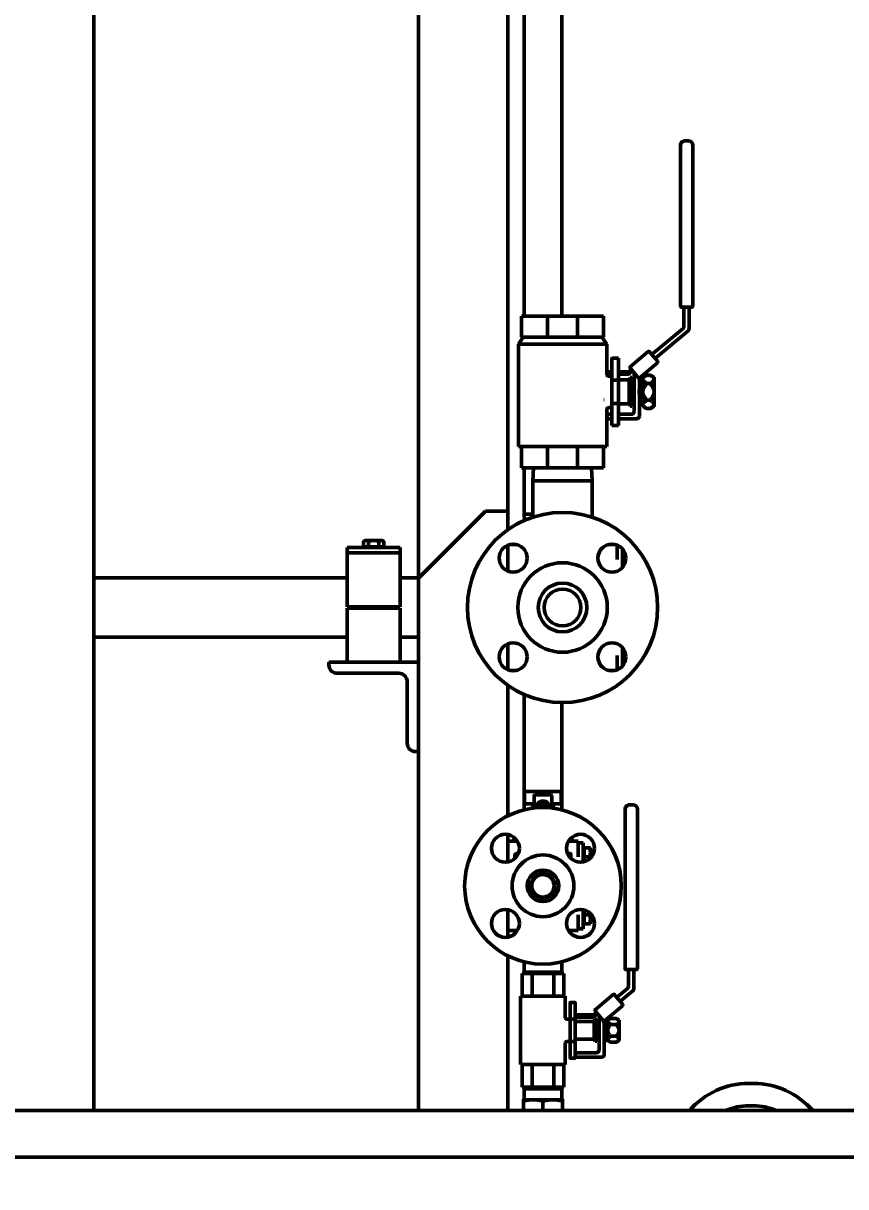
# Model space of a CAD drawing. Header units: inches. Extents: x 11 to 1621, y 11 to 1332.
# Drawn here: x 1094.4 to 1112.78, y 301.62 to 327.62 of the extents above; entities that cross this region are included whole.
import ezdxf

# ---------------------------------------------------------------- set-up
doc = ezdxf.new("R2010")
doc.units = ezdxf.units.IN
doc.header["$LTSCALE"] = 48
doc.header["$MEASUREMENT"] = 0
doc.layers.add('Dimension (ANSI)', color=7, linetype='Continuous', lineweight=25)
doc.layers.add('Visible (ANSI)', color=7, linetype='Continuous', lineweight=50)
doc.styles.add('Dimension Text', font='tahoma.ttf')
doc.dimstyles.new('ELC FT', dxfattribs={"dimscale": 48, "dimtxt": 0.12, "dimasz": 0.098425, "dimexe": 0.05, "dimexo": 0.1, "dimgap": 0.031496, "dimtad": 1, "dimdec": 5, "dimzin": 3, "dimdsep": 46, "dimlunit": 4, "dimtxsty": 'Dimension Text', "dimcen": 0.09, "dimdle": 0.5, "dimclrd": 5, "dimclre": 5, "dimclrt": 256, "dimadec": 1, "dimazin": 3, "dimtfac": 0.833333, "dimtofl": 0, "dimtmove": 0, "dimatfit": 3, "dimfxl": 0, "dimfrac": 2, "dimtolj": 1, "dimtzin": 0, "dimlwd": 25, "dimlwe": 25, "dimarcsym": 0})

# ---------------------------------------------------------------- blocks, each defined once
blk = doc.blocks.new('*D32')
at = {"layer": 'Defpoints', "color": 0, "linetype": 'Continuous', "transparency": 16777216}
for p in [(1009.144, 460.889), (1167.944, 460.889), (1018.545, 291.451)]:
    blk.add_point(p, dxfattribs=at)
at = {"layer": 'Dimension (ANSI)', "color": 5, "linetype": 'Continuous', "lineweight": 25, "transparency": 16777216}
for p, q in [((1163.144, 460.889), (1006.744, 460.889)), ((1009.144, 296.176), (1009.144, 456.165)), ((1013.745, 291.451), (1006.744, 291.451))]:
    blk.add_line(p, q, dxfattribs=at)
at = {"layer": 'Dimension (ANSI)', "color": 5, "linetype": 'Continuous', "transparency": 16777216}
for points in [[(1008.356, 456.165), (1009.931, 456.165), (1009.144, 460.889)], [(1008.356, 296.176), (1009.931, 296.176), (1009.144, 291.451)]]:
    blk.add_solid(points, dxfattribs=at)
at = {"layer": 'Dimension (ANSI)', "linetype": 'Continuous', "lineweight": 25, "transparency": 16777216, "insert": (1003.996, 376.17), "char_height": 5.76, "attachment_point": 5, "rotation": 90, "style": 'Dimension Text'}
blk.add_mtext('\\A1;14\'-1 7/16"', dxfattribs=at)
blk = doc.blocks.new('*D51')
at = {"layer": 'Defpoints', "color": 0, "linetype": 'Continuous', "transparency": 16777216}
for p in [(1146.447, 546.451), (994.545, 291.451), (1018.545, 291.451)]:
    blk.add_point(p, dxfattribs=at)
at = {"layer": 'Dimension (ANSI)', "color": 5, "linetype": 'Continuous', "lineweight": 25, "transparency": 16777216}
for p, q in [((1141.647, 546.451), (992.145, 546.451)), ((994.545, 541.727), (994.545, 296.176)), ((1013.745, 291.451), (992.145, 291.451))]:
    blk.add_line(p, q, dxfattribs=at)
at = {"layer": 'Dimension (ANSI)', "color": 5, "linetype": 'Continuous', "transparency": 16777216}
for points in [[(993.758, 541.727), (995.333, 541.727), (994.545, 546.451)], [(993.758, 296.176), (995.333, 296.176), (994.545, 291.451)]]:
    blk.add_solid(points, dxfattribs=at)
at = {"layer": 'Dimension (ANSI)', "linetype": 'Continuous', "lineweight": 25, "transparency": 16777216, "insert": (990.034, 418.951), "char_height": 5.76, "attachment_point": 5, "rotation": 90, "style": 'Dimension Text'}
blk.add_mtext('\\A1;21\'-3"', dxfattribs=at)

msp = doc.modelspace()

# ---------------------------------------------------------------- linework, layer by layer
at = {"layer": 'Visible (ANSI)'}
for p, q in [((1095.976979, 303.316653), (1095.976979, 335.716301)), ((1105.226979, 334.716101), (1105.226979, 316.716101)), ((1105.590729, 334.098351), (1105.590729, 321.077351)), ((1106.430729, 334.098351), (1106.430729, 321.077351)), ((1103.226979, 332.716101), (1103.226979, 315.222351)), ((1109.082639, 324.893926), (1109.082639, 321.292923)), ((1109.259804, 324.992351), (1109.181064, 324.992351)), ((1109.358229, 321.292923), (1109.358229, 324.893926)), ((1109.102639, 321.272923), (1109.338229, 321.272923)), ((1109.161489, 321.262923), (1109.161489, 320.845485)), ((1109.279489, 320.790461), (1109.279489, 321.262923)), ((1106.115729, 321.077351), (1105.534177, 321.077351)), ((1105.534177, 321.077351), (1105.534177, 320.604877)), ((1106.780729, 321.077351), (1106.115729, 321.077351)), ((1106.115729, 321.077351), (1106.115729, 320.604877)), ((1106.780729, 321.077351), (1106.780729, 320.604877)), ((1107.362282, 321.077351), (1106.780729, 321.077351)), ((1107.362282, 321.077351), (1107.362282, 320.604877)), ((1109.140394, 320.800246), (1108.460172, 320.229472)), ((1108.536021, 320.139079), (1109.258394, 320.745222)), ((1105.571344, 320.604877), (1105.460579, 320.448094)), ((1107.435879, 320.448094), (1105.460579, 320.448094)), ((1105.460579, 318.159825), (1105.460579, 320.448094)), ((1106.115729, 320.604877), (1105.534177, 320.604877)), ((1106.780729, 320.604877), (1106.115729, 320.604877)), ((1107.362282, 320.604877), (1106.780729, 320.604877)), ((1107.325115, 320.604877), (1107.435879, 320.448094)), ((1107.435879, 319.782351), (1107.435879, 320.448094)), ((1107.548229, 319.645509), (1107.548229, 320.119851)), ((1107.698229, 320.132351), (1107.560729, 320.132351)), ((1107.698229, 320.132351), (1107.688229, 320.122351)), ((1107.698229, 320.132351), (1107.698229, 319.660509)), ((1108.364677, 320.281539), (1107.962021, 319.943671)), ((1108.575539, 320.060868), (1108.39241, 320.279113)), ((1107.924489, 319.827327), (1107.988723, 319.881225)), ((1107.959595, 319.915938), (1108.155378, 319.682613)), ((1108.155378, 319.682613), (1108.573113, 320.033135)), ((1107.444489, 319.807327), (1107.444489, 319.799981)), ((1107.464489, 319.827327), (1107.548229, 319.827327)), ((1107.464489, 319.779981), (1107.548229, 319.779981)), ((1107.485879, 319.732351), (1107.548229, 319.732351)), ((1107.548229, 319.645509), (1107.558229, 319.655509)), ((1107.548229, 319.645509), (1107.548229, 319.635509)), ((1107.548229, 319.645509), (1107.683229, 319.645509)), ((1107.548229, 319.129193), (1107.548229, 319.635509)), ((1107.683229, 319.645509), (1107.688229, 319.645509)), ((1107.698229, 319.827327), (1107.924489, 319.827327)), ((1107.698229, 319.779981), (1107.91721, 319.779981)), ((1107.698229, 319.660509), (1107.698229, 319.655509)), ((1107.698229, 319.655509), (1107.698229, 319.635509)), ((1107.698229, 319.652351), (1107.935604, 319.652351)), ((1107.698229, 319.635509), (1107.698229, 319.129193)), ((1107.930066, 319.78466), (1107.948324, 319.799981)), ((1107.935604, 319.660619), (1107.958334, 319.699989)), ((1107.935604, 319.660619), (1107.935604, 319.104083)), ((1108.012036, 319.853441), (1107.948324, 319.799981)), ((1107.958334, 319.699989), (1107.958334, 319.064713)), ((1107.958334, 319.699989), (1107.994619, 319.699989)), ((1107.994619, 319.699989), (1107.994619, 319.064713)), ((1108.033989, 319.677258), (1107.994619, 319.699989)), ((1108.033989, 319.677258), (1108.033989, 319.087443)), ((1108.046489, 319.602351), (1108.033989, 319.602351)), ((1108.046489, 319.812381), (1108.046489, 319.435432)), ((1108.155378, 319.682613), (1108.157719, 319.709381)), ((1108.164489, 319.512419), (1108.164489, 319.690259)), ((1108.164489, 319.632351), (1108.243229, 319.632351)), ((1108.243229, 319.707351), (1108.330313, 319.757629)), ((1108.243229, 319.707351), (1108.243229, 319.663809)), ((1108.243229, 319.663809), (1108.243229, 319.382351)), ((1108.330313, 319.757629), (1108.406146, 319.757629)), ((1108.493229, 319.707351), (1108.406146, 319.757629)), ((1108.493229, 319.663809), (1108.493229, 319.707351)), ((1108.493229, 319.382351), (1108.493229, 319.663809)), ((1107.375017, 319.559516), (1107.37498, 319.559516)), ((1108.046489, 319.552057), (1108.033989, 319.552057)), ((1108.164489, 319.252283), (1108.164489, 319.512419)), ((1108.243229, 319.382351), (1108.243229, 319.100893)), ((1108.330313, 319.56999), (1108.406146, 319.56999)), ((1108.493229, 319.100893), (1108.493229, 319.382351)), ((1107.375016, 319.205186), (1107.374846, 319.205186)), ((1107.426891, 319.205186), (1107.426868, 319.205186)), ((1107.548229, 319.109193), (1107.548229, 319.129193)), ((1107.548229, 318.632351), (1107.548229, 319.109193)), ((1107.683229, 319.119193), (1107.558229, 319.119193)), ((1107.688229, 319.119193), (1107.683229, 319.119193)), ((1107.698229, 319.129193), (1107.698229, 319.109193)), ((1107.698229, 319.112351), (1107.935604, 319.112351)), ((1107.698229, 319.109193), (1107.698229, 319.104193)), ((1107.698229, 319.104193), (1107.698229, 318.632351)), ((1107.935604, 319.104083), (1107.958334, 319.064713)), ((1108.033989, 319.087443), (1107.994619, 319.064713)), ((1108.046489, 319.212645), (1108.033989, 319.212645)), ((1108.046489, 319.162351), (1108.033989, 319.162351)), ((1108.046489, 319.32927), (1108.046489, 318.941406)), ((1108.164489, 318.841406), (1108.164489, 319.252283)), ((1108.164489, 319.132351), (1108.243229, 319.132351)), ((1108.243229, 319.100893), (1108.243229, 319.057351)), ((1108.330313, 319.194712), (1108.406146, 319.194712)), ((1108.493229, 319.057351), (1108.493229, 319.100893)), ((1107.435879, 318.159825), (1107.435879, 318.982351)), ((1107.444489, 318.862351), (1107.444489, 318.802351)), ((1107.548229, 318.882351), (1107.464489, 318.882351)), ((1107.485879, 319.032351), (1107.545229, 319.032351)), ((1107.987434, 318.882351), (1107.698229, 318.882351)), ((1107.958334, 319.064713), (1107.994619, 319.064713)), ((1108.243229, 319.057351), (1108.330313, 319.007073)), ((1108.330313, 319.007073), (1108.406146, 319.007073)), ((1108.493229, 319.057351), (1108.406146, 319.007073)), ((1107.464489, 318.782351), (1107.548229, 318.782351)), ((1107.548229, 318.632351), (1107.558229, 318.632351)), ((1107.558229, 318.632351), (1107.688229, 318.632351)), ((1107.688229, 318.632351), (1107.698229, 318.632351)), ((1107.698229, 318.782351), (1108.105434, 318.782351)), ((1107.435879, 318.159825), (1105.460579, 318.159825)), ((1105.534177, 317.687351), (1105.534177, 318.159825)), ((1106.115729, 317.687351), (1106.115729, 318.159825)), ((1106.780729, 317.687351), (1106.780729, 318.159825)), ((1107.362282, 317.687351), (1107.362282, 318.159825)), ((1105.534177, 317.687351), (1106.115729, 317.687351)), ((1105.590729, 317.687351), (1105.590729, 316.645801)), ((1105.797477, 317.687351), (1105.788229, 317.390351)), ((1106.115729, 317.687351), (1106.780729, 317.687351)), ((1106.780729, 317.687351), (1107.362282, 317.687351)), ((1107.098982, 317.687351), (1107.108229, 317.390351)), ((1107.108229, 317.390351), (1105.788229, 317.390351)), ((1105.788229, 317.390351), (1105.788229, 316.582258)), ((1107.108229, 317.390351), (1107.108229, 316.582258)), ((1104.726979, 316.716101), (1103.226979, 315.216101)), ((1105.226979, 316.716101), (1104.726979, 316.716101)), ((1105.226979, 316.301366), (1105.226979, 316.716101)), ((1105.788229, 316.645801), (1105.590729, 316.645801)), ((1105.595003, 316.508534), (1105.590729, 316.645801)), ((1102.030129, 316.059192), (1101.999676, 316.04161)), ((1101.999676, 315.921396), (1101.999676, 316.04161)), ((1102.056502, 316.059192), (1102.030129, 316.059192)), ((1102.226979, 316.059192), (1102.056502, 316.059192)), ((1102.113328, 315.921396), (1102.113328, 316.04161)), ((1102.397457, 316.059192), (1102.226979, 316.059192)), ((1102.340631, 315.921396), (1102.340631, 316.04161)), ((1102.42383, 316.059192), (1102.397457, 316.059192)), ((1102.42383, 316.059192), (1102.454283, 316.04161)), ((1102.454283, 315.921396), (1102.454283, 316.04161)), ((1105.269326, 315.968601), (1105.42096, 315.968601)), ((1107.475499, 315.968601), (1107.627133, 315.968601)), ((1101.94819, 315.901711), (1101.633229, 315.901711)), ((1101.633229, 315.901711), (1101.633229, 315.783601)), ((1101.633229, 314.578099), (1101.633229, 315.783601)), ((1101.94819, 315.783601), (1101.633229, 315.783601)), ((1101.94819, 315.901711), (1102.505769, 315.901711)), ((1101.94819, 315.783601), (1102.505769, 315.783601)), ((1101.999676, 315.921396), (1102.113328, 315.921396)), ((1102.051783, 315.921396), (1102.051783, 315.901711)), ((1102.113328, 315.921396), (1102.340631, 315.921396)), ((1102.340631, 315.921396), (1102.454283, 315.921396)), ((1102.402176, 315.921396), (1102.402176, 315.901711)), ((1102.820729, 315.901711), (1102.505769, 315.901711)), ((1102.820729, 315.783601), (1102.505769, 315.783601)), ((1102.820729, 315.901711), (1102.820729, 315.783601)), ((1102.820729, 315.783601), (1102.820729, 314.578099)), ((1105.226979, 315.376139), (1105.226979, 315.954736)), ((1107.669479, 315.65364), (1107.669479, 315.954736)), ((1107.682831, 315.948916), (1107.669479, 315.948916)), ((1107.78759, 315.633955), (1107.78759, 315.869964)), ((1107.807275, 315.76117), (1107.78759, 315.76117)), ((1107.807275, 315.782823), (1107.840931, 315.782823)), ((1107.807275, 315.782823), (1107.807275, 315.585973)), ((1107.669479, 315.65364), (1107.669479, 315.633955)), ((1107.78759, 315.633955), (1107.78759, 315.460911)), ((1107.807275, 315.585973), (1107.853544, 315.585973)), ((1107.807275, 315.585973), (1107.807275, 315.486157)), ((1095.976979, 315.222351), (1101.633229, 315.222351)), ((1102.820729, 315.222351), (1103.233229, 315.222351)), ((1103.226979, 303.316653), (1103.226979, 315.216101)), ((1101.633229, 314.578099), (1101.94819, 314.578099)), ((1101.94819, 314.546603), (1101.633229, 314.546603)), ((1101.633229, 313.341101), (1101.633229, 314.546603)), ((1102.505769, 314.578099), (1101.94819, 314.578099)), ((1102.505769, 314.546603), (1101.94819, 314.546603)), ((1102.108869, 314.578099), (1102.108869, 314.546603)), ((1102.34509, 314.578099), (1102.34509, 314.546603)), ((1102.505769, 314.578099), (1102.820729, 314.578099)), ((1102.820729, 314.546603), (1102.505769, 314.546603)), ((1102.820729, 314.546603), (1102.820729, 313.341101)), ((1095.976979, 313.902351), (1101.633229, 313.902351)), ((1102.820729, 313.902351), (1103.226979, 313.902351)), ((1105.226979, 313.169966), (1105.226979, 313.748563)), ((1107.78759, 313.663791), (1107.78759, 313.490747)), ((1107.807275, 313.538729), (1107.807275, 313.638545)), ((1107.669479, 313.490747), (1107.669479, 313.471062)), ((1107.669479, 313.169966), (1107.669479, 313.471062)), ((1107.78759, 313.254738), (1107.78759, 313.490747)), ((1107.807275, 313.363532), (1107.78759, 313.363532)), ((1107.807275, 313.538729), (1107.853544, 313.538729)), ((1107.807275, 313.341879), (1107.807275, 313.538729)), ((1103.226979, 313.341101), (1101.226979, 313.341101)), ((1101.226979, 313.341101), (1101.226979, 313.278401)), ((1105.42096, 313.156101), (1105.269326, 313.156101)), ((1107.627133, 313.156101), (1107.475499, 313.156101)), ((1107.682831, 313.175786), (1107.669479, 313.175786)), ((1107.807275, 313.341879), (1107.840931, 313.341879)), ((1101.414279, 313.091101), (1102.789479, 313.091101)), ((1102.976979, 312.903601), (1102.976979, 311.528401)), ((1105.226979, 309.905785), (1105.226979, 312.823336)), ((1105.590729, 312.618047), (1105.590729, 310.039954)), ((1106.430729, 312.437423), (1106.430729, 310.039954)), ((1103.164279, 311.341101), (1103.226979, 311.341101)), ((1105.600729, 310.19551), (1105.600729, 310.431101)), ((1106.400729, 310.451101), (1105.620729, 310.451101)), ((1105.810729, 310.352361), (1105.810729, 310.33841)), ((1105.810729, 310.128016), (1105.810729, 310.33841)), ((1106.190729, 310.372361), (1105.830729, 310.372361)), ((1106.210729, 310.33841), (1106.210729, 310.352361)), ((1106.210729, 310.33841), (1106.210729, 310.128016)), ((1106.420729, 310.431101), (1106.420729, 310.19551)), ((1105.810729, 310.17551), (1105.620729, 310.17551)), ((1105.771359, 310.109016), (1105.771359, 310.108772)), ((1105.771359, 310.074653), (1105.771359, 310.108772)), ((1106.2301, 310.128016), (1105.790359, 310.128016)), ((1106.126838, 310.17551), (1105.894621, 310.17551)), ((1106.400729, 310.17551), (1106.210729, 310.17551)), ((1106.2501, 310.108109), (1106.2501, 310.074653)), ((1107.845139, 310.052676), (1107.845139, 306.488064)), ((1108.022304, 310.151101), (1107.943564, 310.151101)), ((1108.120729, 306.488064), (1108.120729, 310.052676)), ((1105.226979, 308.873338), (1105.226979, 309.488243)), ((1105.226979, 309.341101), (1105.439288, 309.341101)), ((1105.355729, 309.341101), (1105.355729, 309.35057)), ((1106.582171, 309.341101), (1106.794479, 309.341101)), ((1106.665729, 309.341101), (1106.665729, 309.35057)), ((1106.794479, 309.02614), (1106.794479, 309.341101)), ((1106.91259, 309.301731), (1106.794479, 309.301731)), ((1106.91259, 308.98677), (1106.91259, 309.301731)), ((1105.385729, 309.042101), (1105.385729, 308.965101)), ((1105.459711, 309.061101), (1105.404729, 309.061101)), ((1106.561748, 309.061101), (1106.616729, 309.061101)), ((1106.627729, 309.061101), (1106.616729, 309.061101)), ((1106.635729, 309.053101), (1106.635729, 308.954101)), ((1106.794479, 309.02614), (1106.794479, 308.98677)), ((1106.932275, 309.165904), (1106.91259, 309.165904)), ((1106.91259, 308.98677), (1106.91259, 308.874537)), ((1106.932275, 309.187558), (1107.052488, 309.187558)), ((1106.932275, 309.187558), (1106.932275, 308.990707)), ((1106.932275, 308.990707), (1107.052488, 308.990707)), ((1106.932275, 308.990707), (1106.932275, 308.879201)), ((1107.07007, 309.187558), (1107.052488, 309.187558)), ((1107.07007, 309.089132), (1107.07007, 309.187558)), ((1107.07007, 308.958508), (1107.07007, 309.089132)), ((1105.226979, 307.193959), (1105.226979, 307.808864)), ((1106.794479, 307.695432), (1106.794479, 307.656062)), ((1106.794479, 307.341101), (1106.794479, 307.656062)), ((1106.91259, 307.807665), (1106.91259, 307.695432)), ((1106.91259, 307.380471), (1106.91259, 307.695432)), ((1106.932275, 307.691495), (1106.932275, 307.803001)), ((1106.932275, 307.691495), (1107.052488, 307.691495)), ((1106.932275, 307.494644), (1106.932275, 307.691495)), ((1107.07007, 307.723694), (1107.07007, 307.593069)), ((1106.91259, 307.380471), (1106.794479, 307.380471)), ((1106.932275, 307.516298), (1106.91259, 307.516298)), ((1106.932275, 307.494644), (1107.052488, 307.494644)), ((1107.07007, 307.494644), (1107.052488, 307.494644)), ((1107.07007, 307.593069), (1107.07007, 307.494644)), ((1105.439288, 307.341101), (1105.226979, 307.341101)), ((1106.794479, 307.341101), (1106.582171, 307.341101)), ((1105.226979, 303.316653), (1105.226979, 306.776417)), ((1105.590729, 306.414801), (1105.590729, 306.642248)), ((1106.430729, 306.414801), (1106.430729, 306.642248)), ((1105.54494, 306.381101), (1105.768521, 306.381101)), ((1105.54494, 306.381101), (1105.54494, 305.873101)), ((1106.430729, 306.414801), (1105.590729, 306.414801)), ((1105.591779, 306.381101), (1105.590729, 306.414801)), ((1105.768521, 306.381101), (1106.252938, 306.381101)), ((1105.768521, 306.381101), (1105.768521, 305.873101)), ((1106.252938, 306.381101), (1106.476519, 306.381101)), ((1106.252938, 306.381101), (1106.252938, 305.873101)), ((1106.42968, 306.381101), (1106.430729, 306.414801)), ((1106.476519, 306.381101), (1106.476519, 305.873101)), ((1107.865139, 306.468064), (1108.100729, 306.468064)), ((1107.923989, 306.458064), (1107.923989, 306.092445)), ((1108.041989, 306.03742), (1108.041989, 306.458064)), ((1105.54494, 305.873101), (1105.510729, 305.873101)), ((1105.510729, 304.349101), (1105.510729, 305.873101)), ((1105.54494, 305.873101), (1105.768521, 305.873101)), ((1105.82896, 305.873101), (1105.768521, 305.873101)), ((1106.192499, 305.873101), (1105.82896, 305.873101)), ((1106.252938, 305.873101), (1106.192499, 305.873101)), ((1106.252938, 305.873101), (1106.476519, 305.873101)), ((1106.510729, 305.873101), (1106.476519, 305.873101)), ((1106.510729, 305.391101), (1106.510729, 305.873101)), ((1107.582177, 305.910289), (1107.179521, 305.572421)), ((1107.793039, 305.689618), (1107.60991, 305.907863)), ((1107.902894, 306.047206), (1107.677672, 305.858222)), ((1107.753521, 305.767829), (1108.020894, 305.992181)), ((1106.615729, 305.361101), (1106.615729, 305.729801)), ((1106.722729, 305.736101), (1106.622029, 305.736101)), ((1106.730729, 305.728101), (1106.730729, 305.380101)), ((1107.388249, 305.324261), (1107.790613, 305.661885)), ((1106.540729, 305.361101), (1106.615729, 305.361101)), ((1106.615729, 305.361101), (1106.634729, 305.380101)), ((1106.615729, 305.361101), (1106.615729, 305.342101)), ((1106.615729, 305.361101), (1106.711729, 305.361101)), ((1106.615729, 304.880101), (1106.615729, 305.342101)), ((1106.730729, 305.456077), (1107.141989, 305.456077)), ((1106.730729, 305.408731), (1107.13471, 305.408731)), ((1106.730729, 305.343728), (1106.730729, 304.878474)), ((1106.730729, 305.308601), (1107.153104, 305.308601)), ((1107.141989, 305.456077), (1107.206223, 305.509975)), ((1107.147566, 305.41341), (1107.165824, 305.428731)), ((1107.153104, 305.316869), (1107.175834, 305.356239)), ((1107.153104, 305.316869), (1107.153104, 304.905333)), ((1107.229536, 305.482191), (1107.165824, 305.428731)), ((1107.175834, 305.356239), (1107.175834, 304.865963)), ((1107.175834, 305.356239), (1107.212119, 305.356239)), ((1107.177095, 305.544688), (1107.360022, 305.326684)), ((1107.212119, 305.356239), (1107.212119, 304.865963)), ((1107.251489, 305.333508), (1107.212119, 305.356239)), ((1107.251489, 305.333508), (1107.251489, 304.888693)), ((1107.263989, 305.433852), (1107.263989, 304.670156)), ((1107.381989, 305.253013), (1107.381989, 305.309683)), ((1107.408318, 305.341101), (1107.460729, 305.341101)), ((1107.460729, 305.341101), (1107.522358, 305.376682)), ((1107.460729, 305.310287), (1107.460729, 305.341101)), ((1107.460729, 305.111101), (1107.460729, 305.310287)), ((1107.522358, 305.376682), (1107.649101, 305.376682)), ((1107.710729, 305.341101), (1107.649101, 305.376682)), ((1107.710729, 305.310287), (1107.710729, 305.341101)), ((1107.710729, 305.111101), (1107.710729, 305.310287)), ((1106.50254, 305.288266), (1106.502532, 305.288266)), ((1107.263989, 305.266101), (1107.251489, 305.266101)), ((1107.263989, 305.229528), (1107.251489, 305.229528)), ((1107.381989, 304.969189), (1107.381989, 305.253013)), ((1107.460729, 304.911915), (1107.460729, 305.111101)), ((1107.522358, 305.243892), (1107.649101, 305.243892)), ((1107.710729, 304.911915), (1107.710729, 305.111101)), ((1106.510729, 304.349101), (1106.510729, 304.831101)), ((1106.540729, 304.861101), (1106.612729, 304.861101)), ((1106.615729, 304.842101), (1106.615729, 304.880101)), ((1106.615729, 304.494101), (1106.615729, 304.842101)), ((1106.711729, 304.861101), (1106.634729, 304.861101)), ((1106.730729, 304.913601), (1107.153104, 304.913601)), ((1106.730729, 304.878474), (1106.730729, 304.864695)), ((1106.730729, 304.849345), (1106.730729, 304.84752)), ((1106.730729, 304.842589), (1106.730729, 304.842101)), ((1106.730729, 304.842101), (1106.730729, 304.494101)), ((1107.153104, 304.905333), (1107.175834, 304.865963)), ((1107.175834, 304.865963), (1107.212119, 304.865963)), ((1107.251489, 304.888693), (1107.212119, 304.865963)), ((1107.263989, 304.992674), (1107.251489, 304.992674)), ((1107.263989, 304.956101), (1107.251489, 304.956101)), ((1107.381989, 304.570156), (1107.381989, 304.969189)), ((1107.381989, 304.881101), (1107.460729, 304.881101)), ((1107.460729, 304.881101), (1107.460729, 304.911915)), ((1107.460729, 304.881101), (1107.522358, 304.84552)), ((1107.522358, 304.97831), (1107.649101, 304.97831)), ((1107.522358, 304.84552), (1107.649101, 304.84552)), ((1107.710729, 304.881101), (1107.649101, 304.84552)), ((1107.710729, 304.881101), (1107.710729, 304.911915)), ((1107.204934, 304.611101), (1106.730729, 304.611101)), ((1105.54494, 304.349101), (1105.510729, 304.349101)), ((1105.54494, 304.349101), (1105.768521, 304.349101)), ((1105.54494, 303.841101), (1105.54494, 304.349101)), ((1105.82896, 304.349101), (1105.768521, 304.349101)), ((1105.768521, 303.841101), (1105.768521, 304.349101)), ((1106.192499, 304.349101), (1105.82896, 304.349101)), ((1106.252938, 304.349101), (1106.192499, 304.349101)), ((1106.252938, 303.841101), (1106.252938, 304.349101)), ((1106.252938, 304.349101), (1106.476519, 304.349101)), ((1106.510729, 304.349101), (1106.476519, 304.349101)), ((1106.476519, 303.841101), (1106.476519, 304.349101)), ((1106.623729, 304.486101), (1106.634729, 304.486101)), ((1106.711729, 304.486101), (1106.634729, 304.486101)), ((1106.711729, 304.486101), (1106.722729, 304.486101)), ((1106.730729, 304.511101), (1107.322934, 304.511101)), ((1105.54494, 303.841101), (1105.768521, 303.841101)), ((1105.591779, 303.841101), (1105.590729, 303.807401)), ((1105.590729, 303.807401), (1106.430729, 303.807401)), ((1105.590729, 303.807401), (1105.590729, 303.559601)), ((1106.252938, 303.841101), (1105.768521, 303.841101)), ((1106.252938, 303.841101), (1106.476519, 303.841101)), ((1106.42968, 303.841101), (1106.430729, 303.807401)), ((1106.430729, 303.807401), (1106.430729, 303.559601)), ((1110.610729, 303.926101), (1110.710729, 303.926101)), ((1105.791979, 303.559601), (1105.573229, 303.559601)), ((1105.573229, 303.528041), (1105.573229, 303.316653)), ((1106.229479, 303.559601), (1105.791979, 303.559601)), ((1106.010729, 303.528041), (1106.010729, 303.316653)), ((1106.448229, 303.559601), (1106.229479, 303.559601)), ((1106.448229, 303.528041), (1106.448229, 303.316653)), ((1144.134479, 303.316653), (1082.856342, 303.316653)), ((1110.610729, 303.426101), (1110.710729, 303.426101)), ((1037.571979, 302.273462), (1144.134479, 302.273462))]:
    msp.add_line(p, q, dxfattribs=at)
for centre, radius in [((1106.448229, 314.562351), 2.125), ((1105.345143, 315.665438), 0.3125), ((1107.551316, 315.665438), 0.3125), ((1106.448229, 314.562351), 1), ((1106.448229, 314.562351), 0.544), ((1106.448229, 314.562351), 0.41), ((1105.345143, 313.459264), 0.3125), ((1107.551316, 313.459264), 0.3125), ((1106.010729, 308.341101), 1.75), ((1105.17104, 309.18079), 0.3125), ((1106.850419, 309.18079), 0.3125), ((1106.010729, 308.341101), 0.69), ((1106.010729, 308.341101), 0.352), ((1106.010729, 308.341101), 0.273), ((1106.010729, 308.341101), 0.25), ((1105.17104, 307.501412), 0.3125), ((1106.850419, 307.501412), 0.3125)]:
    msp.add_circle(centre, radius, dxfattribs=at)
for centre, radius, start, end in [((1109.181064, 324.893926), 0.098425, 89.9999998, 180), ((1109.259804, 324.893926), 0.098425, 0, 90), ((1109.102639, 321.292923), 0.02, 180, 270), ((1109.151489, 321.262923), 0.01, 0, 90), ((1109.289489, 321.262923), 0.01, 90, 180), ((1109.338229, 321.292923), 0.02, 270, 0), ((1109.102434, 320.845485), 0.059055, 310, 0), ((1109.220434, 320.790461), 0.059055, 310, 0), ((1107.560729, 320.119851), 0.0125, 90, 180), ((1108.37733, 320.26646), 0.019685, 40, 130.0000001), ((1108.447316, 320.244793), 0.02, 220, 310), ((1108.548877, 320.123758), 0.02, 130, 220), ((1107.974674, 319.928591), 0.019685, 130, 220.0000001), ((1108.56046, 320.048215), 0.019685, 310, 40), ((1107.485879, 319.782351), 0.05, 180, 270), ((1107.464489, 319.807327), 0.02, 90, 180), ((1107.464489, 319.799981), 0.02, 180, 270), ((1107.688229, 319.655509), 0.01, 270, 0), ((1107.91721, 319.799981), 0.02, 270, 310), ((1107.558229, 319.109193), 0.01, 90, 180), ((1107.688229, 319.109193), 0.01, 0, 90), ((1107.485879, 318.982351), 0.05, 90, 180), ((1107.545229, 319.029351), 0.003, 0, 90), ((1107.987434, 318.941406), 0.059055, 270, 0), ((1108.105434, 318.841406), 0.059055, 270, 0), ((1101.414279, 313.278401), 0.1873, 180, 270), ((1102.789479, 312.903601), 0.1875, 0, 90), ((1103.164279, 311.528401), 0.1873, 180, 270), ((1105.620729, 310.431101), 0.02, 90, 180), ((1105.830729, 310.352361), 0.02, 90, 180), ((1106.190729, 310.352361), 0.02, 0, 90), ((1106.400729, 310.431101), 0.02, 0, 90), ((1105.620729, 310.19551), 0.02, 180, 270), ((1105.790359, 310.109016), 0.019, 90, 180), ((1106.2301, 310.108016), 0.02, 0.902333, 90), ((1106.400729, 310.19551), 0.02, 270, 0), ((1107.943564, 310.052676), 0.098425, 89.9999999, 180), ((1108.022304, 310.052676), 0.098425, 0, 90), ((1105.466261, 309.35057), 0.110531, 143.8363627, 180), ((1106.555198, 309.35057), 0.110531, 0, 36.1636373), ((1105.404729, 309.042101), 0.019, 90.0000007, 180), ((1105.404729, 308.965101), 0.019, 180, 208.7795565), ((1106.627729, 309.053101), 0.008, 0, 90), ((1106.627729, 308.954101), 0.008, 357.2712664, 0), ((1107.865139, 306.488064), 0.02, 180, 270), ((1107.913989, 306.458064), 0.01, 0, 90), ((1108.051989, 306.458064), 0.01, 90, 180), ((1108.100729, 306.488064), 0.02, 270, 0), ((1107.864934, 306.092445), 0.059055, 310.0000001, 0), ((1107.59483, 305.89521), 0.019685, 40, 130.0000001), ((1107.664816, 305.873543), 0.02, 220, 310), ((1107.982934, 306.03742), 0.059055, 310, 0), ((1106.622029, 305.729801), 0.0063, 90, 180), ((1106.722729, 305.728101), 0.008, 0, 89.9999991), ((1107.192174, 305.557341), 0.019685, 130, 220), ((1107.766377, 305.752508), 0.02, 130, 220), ((1107.77796, 305.676965), 0.019685, 310, 40), ((1106.540729, 305.391101), 0.03, 180, 270), ((1106.711729, 305.380101), 0.019, 270, 0), ((1107.13471, 305.428731), 0.02, 270, 310), ((1107.243989, 305.433852), 0.02, 0, 0.334674), ((1107.401989, 305.309683), 0.02, 130, 180), ((1106.540729, 304.831101), 0.03, 90, 180), ((1106.612729, 304.858101), 0.003, 0, 90), ((1106.634729, 304.842101), 0.019, 90, 180), ((1106.711729, 304.842101), 0.019, 0, 90), ((1107.204934, 304.670156), 0.059055, 270, 0), ((1107.322934, 304.570156), 0.059055, 269.9999999, 0), ((1106.623729, 304.494101), 0.008, 180, 270), ((1106.722729, 304.494101), 0.008, 270, 0), ((1110.610729, 302.176101), 1.75, 90, 139.3267749), ((1110.710729, 302.176101), 1.75, 40.6732251, 90), ((1110.610729, 302.176101), 1.25, 90, 114.1550167), ((1110.710729, 302.176101), 1.25, 65.8449833, 90)]:
    msp.add_arc(centre, radius, start, end, dxfattribs=at)
for points, weights in [([(1108.243229, 319.663809), (1108.243229, 319.707351), (1108.330313, 319.757629)], [1.25702752747, 1.25702752747, 1.16677701154]), ([(1108.330313, 319.56999), (1108.243229, 319.620267), (1108.243229, 319.663809)], [1.16677701154, 1.25702752747, 1.25702752747]), ([(1108.406146, 319.757629), (1108.493229, 319.707351), (1108.493229, 319.663809)], [1.16677701154, 1.25702752747, 1.25702752747]), ([(1108.493229, 319.663809), (1108.493229, 319.620267), (1108.406146, 319.56999)], [1.25702752747, 1.25702752747, 1.16677701154]), ([(1108.243229, 319.382351), (1108.243229, 319.469434), (1108.330313, 319.56999)], [1.25702752747, 1.25702752747, 1.16677701154]), ([(1108.330313, 319.194712), (1108.243229, 319.295267), (1108.243229, 319.382351)], [1.16677701154, 1.25702752747, 1.25702752747]), ([(1108.406146, 319.56999), (1108.493229, 319.469434), (1108.493229, 319.382351)], [1.16677701154, 1.25702752747, 1.25702752747]), ([(1108.493229, 319.382351), (1108.493229, 319.295267), (1108.406146, 319.194712)], [1.25702752747, 1.25702752747, 1.16677701154]), ([(1108.243229, 319.100893), (1108.243229, 319.144434), (1108.330313, 319.194712)], [1.25702752747, 1.25702752747, 1.16677701154]), ([(1108.330313, 319.007073), (1108.243229, 319.057351), (1108.243229, 319.100893)], [1.16677701154, 1.25702752747, 1.25702752747]), ([(1108.406146, 319.194712), (1108.493229, 319.144434), (1108.493229, 319.100893)], [1.16677701154, 1.25702752747, 1.25702752747]), ([(1108.493229, 319.100893), (1108.493229, 319.057351), (1108.406146, 319.007073)], [1.25702752747, 1.25702752747, 1.16677701154]), ([(1101.999676, 316.04161), (1102.030129, 316.059192), (1102.056502, 316.059192)], [1.65166604984, 1.77942286341, 1.77942286341]), ([(1102.056502, 316.059192), (1102.082875, 316.059192), (1102.113328, 316.04161)], [1.77942286341, 1.77942286341, 1.65166604984]), ([(1102.113328, 316.04161), (1102.174234, 316.059192), (1102.226979, 316.059192)], [1.65166604984, 1.77942286341, 1.77942286341]), ([(1102.226979, 316.059192), (1102.279725, 316.059192), (1102.340631, 316.04161)], [1.77942286341, 1.77942286341, 1.65166604984]), ([(1102.340631, 316.04161), (1102.371084, 316.059192), (1102.397457, 316.059192)], [1.65166604984, 1.77942286341, 1.77942286341]), ([(1102.397457, 316.059192), (1102.42383, 316.059192), (1102.454283, 316.04161)], [1.77942286341, 1.77942286341, 1.65166604984]), ([(1107.052488, 309.187558), (1107.07007, 309.134812), (1107.07007, 309.089132)], [1.65166604984, 1.77942286341, 1.77942286341]), ([(1107.07007, 309.089132), (1107.07007, 309.043453), (1107.052488, 308.990707)], [1.77942286341, 1.77942286341, 1.65166604984]), ([(1107.052488, 308.990707), (1107.059214, 308.970529), (1107.063296, 308.952012)], [1.65166604984, 1.69831310828, 1.72792821359]), ([(1107.052488, 307.691495), (1107.059214, 307.711673), (1107.063296, 307.73019)], [1.65166604984, 1.69831310828, 1.72792821359]), ([(1107.07007, 307.593069), (1107.07007, 307.638749), (1107.052488, 307.691495)], [1.77942286341, 1.77942286341, 1.65166604984]), ([(1107.052488, 307.494644), (1107.07007, 307.54739), (1107.07007, 307.593069)], [1.65166604984, 1.77942286341, 1.77942286341]), ([(1107.460729, 305.310287), (1107.460729, 305.341101), (1107.522358, 305.376682)], [1.36319107143, 1.36319107143, 1.26531835598]), ([(1107.522358, 305.243892), (1107.460729, 305.279473), (1107.460729, 305.310287)], [1.26533424575, 1.36320819027, 1.36320819027]), ([(1107.649101, 305.376682), (1107.710729, 305.341101), (1107.710729, 305.310287)], [1.26533413827, 1.36320807448, 1.36320807449]), ([(1107.710729, 305.310287), (1107.710729, 305.279473), (1107.649101, 305.243892)], [1.36320807449, 1.36320807449, 1.26533413827]), ([(1107.460729, 305.111101), (1107.460729, 305.172729), (1107.522358, 305.243892)], [1.36320817486, 1.36320817486, 1.26533423144]), ([(1107.522358, 304.97831), (1107.460729, 305.049473), (1107.460729, 305.111101)], [1.26533423144, 1.36320817486, 1.36320817486]), ([(1107.649101, 305.243892), (1107.710729, 305.172729), (1107.710729, 305.111101)], [1.26531835598, 1.36319107143, 1.36319107143]), ([(1107.710729, 305.111101), (1107.710729, 305.049473), (1107.649101, 304.97831)], [1.36319107143, 1.36319107143, 1.26531835598]), ([(1107.460729, 304.911915), (1107.460729, 304.942729), (1107.522358, 304.97831)], [1.36320824484, 1.36320824484, 1.2653342964]), ([(1107.522358, 304.84552), (1107.460729, 304.881101), (1107.460729, 304.911915)], [1.2653342964, 1.36320824484, 1.36320824484]), ([(1107.649101, 304.97831), (1107.710729, 304.942729), (1107.710729, 304.911915)], [1.26531835598, 1.36319107143, 1.36319107143]), ([(1107.710729, 304.911915), (1107.710729, 304.881101), (1107.649101, 304.84552)], [1.36319107143, 1.36319107143, 1.26531835598]), ([(1105.573229, 303.528041), (1105.573229, 303.559601), (1105.573229, 303.559601)], [1, 1.0379548493, 1]), ([(1105.791979, 303.559601), (1105.690457, 303.559601), (1105.573229, 303.528041)], [1, 1.0379548493, 1]), ([(1106.010729, 303.528041), (1105.893502, 303.559601), (1105.791979, 303.559601)], [1, 1.0379548493, 1]), ([(1106.229479, 303.559601), (1106.127957, 303.559601), (1106.010729, 303.528041)], [1, 1.0379548493, 1]), ([(1106.448229, 303.528041), (1106.331002, 303.559601), (1106.229479, 303.559601)], [1, 1.0379548493, 1]), ([(1106.448229, 303.559601), (1106.448229, 303.559601), (1106.448229, 303.528041)], [1, 1.0379548493, 1])]:
    msp.add_rational_spline(points, weights, degree=2, dxfattribs=at)
for points, knots in [([(1108.046489, 319.329269), (1108.046487, 319.335054), (1108.046651, 319.341018), (1108.047224, 319.359024), (1108.047636, 319.371205), (1108.047636, 319.393497), (1108.047224, 319.405678), (1108.046651, 319.423683), (1108.046487, 319.429648), (1108.046489, 319.435432)], [-0.4025555455, -0.4025555455, -0.4025555455, -0.4025555455, -0.3599917768, -0.3599917768, -0.2750577422, -0.2750577422, -0.1901237076, -0.1901237076, -0.1475599389, -0.1475599389, -0.1475599389, -0.1475599389]), ([(1108.164489, 319.435432), (1108.164501, 319.432469), (1108.164447, 319.429476), (1108.164055, 319.411666), (1108.163343, 319.39641), (1108.163343, 319.382351), (1108.163343, 319.368292), (1108.164055, 319.353036), (1108.164447, 319.335226), (1108.164501, 319.332233), (1108.164489, 319.329269)], [0.9813883606, 0.9813883606, 0.9813883606, 0.9813883606, 1.0031876409, 1.0031876409, 1.1103163019, 1.1103163019, 1.1103163019, 1.2174449629, 1.2174449629, 1.2392442432, 1.2392442432, 1.2392442432, 1.2392442432]), ([(1107.464489, 318.882351), (1107.459302, 318.882351), (1107.454041, 318.880191), (1107.450341, 318.876486), (1107.44664, 318.872782), (1107.444489, 318.86754), (1107.444489, 318.862351)], [0, 0, 0, 0, 0.5, 0.5, 0.5, 0.9999999993, 0.9999999993, 0.9999999993, 0.9999999993]), ([(1107.444489, 318.802351), (1107.444489, 318.797148), (1107.446641, 318.791919), (1107.45034, 318.788216), (1107.45404, 318.784513), (1107.459302, 318.782351), (1107.464489, 318.782351)], [0, 0, 0, 0, 0.5, 0.5, 0.5, 1, 1, 1, 1]), ([(1106.01073, 310.235737), (1105.997799, 310.235737), (1105.9847, 310.234489), (1105.967122, 310.230583), (1105.961911, 310.229109), (1105.956896, 310.227304)], [0, 0, 0, 0, 0.0985300282, 0.0985300282, 0.1413549006, 0.1413549006, 0.1413549006, 0.1413549006]), ([(1106.064563, 310.227304), (1106.053724, 310.231205), (1106.041888, 310.23359), (1106.023569, 310.235427), (1106.017139, 310.235737), (1106.01073, 310.235737)], [0, 0, 0, 0, 0.0925638925, 0.0925638925, 0.14140342, 0.14140342, 0.14140342, 0.14140342]), ([(1105.888229, 310.197463), (1105.888229, 310.18736), (1105.890626, 310.177227), (1105.900024, 310.158382), (1105.906692, 310.149639), (1105.920892, 310.136775), (1105.927241, 310.13213), (1105.934261, 310.128016)], [0, 0, 0, 0, 0.3649398996, 0.3649398996, 0.7019877765, 0.7019877765, 0.91778382, 0.91778382, 0.91778382, 0.91778382]), ([(1105.956896, 310.227304), (1105.948343, 310.224224), (1105.940317, 310.220424), (1105.925759, 310.211668), (1105.919229, 310.206714), (1105.907965, 310.19602), (1105.903233, 310.190283), (1105.896981, 310.180434), (1105.894914, 310.176437), (1105.89326, 310.172394)], [5.151701658, 5.151701658, 5.151701658, 5.151701658, 5.3779983878, 5.3779983878, 5.6042951177, 5.6042951177, 5.8305918475, 5.8305918475, 5.9795266874, 5.9795266874, 5.9795266874, 5.9795266874]), ([(1106.128199, 310.172394), (1106.126545, 310.176437), (1106.124478, 310.180434), (1106.118226, 310.190283), (1106.113494, 310.19602), (1106.10223, 310.206714), (1106.0957, 310.211668), (1106.081142, 310.220424), (1106.073116, 310.224224), (1106.064563, 310.227304)], [3.4452512734, 3.4452512734, 3.4452512734, 3.4452512734, 3.5941862515, 3.5941862515, 3.8204830505, 3.8204830505, 4.0467798495, 4.0467798495, 4.2730766484, 4.2730766484, 4.2730766484, 4.2730766484]), ([(1106.087198, 310.128016), (1106.087516, 310.128203), (1106.087833, 310.12839), (1106.098048, 310.134498), (1106.106563, 310.141484), (1106.120384, 310.156926), (1106.125567, 310.165405), (1106.131785, 310.181769), (1106.133229, 310.18962), (1106.133229, 310.197463)], [2.2238088336, 2.2238088336, 2.2238088336, 2.2238088336, 2.2335923283, 2.2335923283, 2.5405667472, 2.5405667472, 2.858312314, 2.858312314, 3.1415926536, 3.1415926536, 3.1415926536, 3.1415926536]), ([(1106.73073, 305.372174), (1106.73073, 305.371706), (1106.730729, 305.371239), (1106.730729, 305.370772), (1106.73073, 305.370409), (1106.73073, 305.37002), (1106.73073, 305.369673)], [0.1846127495, 0.1846127495, 0.1846127495, 0.1846127495, 0.21875, 0.21875, 0.21875, 0.24533581425, 0.24533581425, 0.24533581425, 0.24533581425]), ([(1106.730729, 305.362536), (1106.730729, 305.362458), (1106.730729, 305.36238), (1106.730729, 305.362302), (1106.730729, 305.361604), (1106.730729, 305.360897), (1106.730729, 305.360181), (1106.730729, 305.359971), (1106.730729, 305.359703), (1106.730729, 305.359542)], [0.42769677775, 0.42769677775, 0.42769677775, 0.42769677775, 0.43340357493, 0.43340357493, 0.43340357493, 0.484375, 0.484375, 0.484375, 0.49931766814, 0.49931766814, 0.49931766814, 0.49931766814]), ([(1106.730729, 305.359542), (1106.730729, 305.356217), (1106.730729, 305.352516), (1106.730729, 305.347086), (1106.730729, 305.345404), (1106.730729, 305.343728)], [0, 0, 0, 0, 0.02918911504, 0.02918911504, 0.04196245817, 0.04196245817, 0.04196245817, 0.04196245817]), ([(1107.263989, 305.433969), (1107.263976, 305.436122), (1107.263607, 305.4383), (1107.262568, 305.441331), (1107.262147, 305.442302), (1107.261329, 305.443843), (1107.260971, 305.44444), (1107.260385, 305.44531), (1107.260178, 305.445601), (1107.25985, 305.446037), (1107.259729, 305.446192), (1107.25959, 305.446367), (1107.259561, 305.446402), (1107.259508, 305.446469), (1107.259482, 305.446499), (1107.259439, 305.446552), (1107.259421, 305.446574), (1107.259376, 305.446629), (1107.259358, 305.44665), (1107.259338, 305.446675), (1107.259332, 305.446681), (1107.259329, 305.446685)], [0, 0, 0, 0, 0.01640702431, 0.01640702431, 0.02441748211, 0.02441748211, 0.02970416543, 0.02970416543, 0.03241805383, 0.03241805383, 0.03390542452, 0.03390542452, 0.03430339316, 0.03430339316, 0.03471120795, 0.03471120795, 0.03511901062, 0.03511901062, 0.03593943508, 0.03593943508, 0.03655969598, 0.03655969598, 0.03655969598, 0.03655969598]), ([(1107.388249, 305.324261), (1107.386243, 305.322578), (1107.383866, 305.321258), (1107.37932, 305.319821), (1107.377138, 305.319504), (1107.372823, 305.31958), (1107.370634, 305.319981), (1107.366553, 305.321443), (1107.364608, 305.322525), (1107.361857, 305.324708), (1107.360884, 305.325654), (1107.360021, 305.326683)], [0, 0, 0, 0, 0.01995220048, 0.01995220048, 0.03632784893, 0.03632784893, 0.05284222264, 0.05284222264, 0.06936338126, 0.06936338126, 0.07959990217, 0.07959990217, 0.07959990217, 0.07959990217]), ([(1107.362989, 305.276958), (1107.363132, 305.277433), (1107.363515, 305.278706), (1107.364534, 305.282087), (1107.365624, 305.285669), (1107.367838, 305.292511), (1107.369132, 305.296259), (1107.370562, 305.299826)], [-0.05907990848, -0.05907990848, -0.05907990848, -0.05907990848, -0.05489293794, -0.05489293794, -0.02929032149, -0.02929032149, -0.00000198142, -0.00000198142, -0.00000198142, -0.00000198142]), ([(1107.37816, 305.315796), (1107.377321, 305.315091), (1107.376559, 305.314283), (1107.37497, 305.312044), (1107.374265, 305.310629), (1107.373071, 305.307568), (1107.372594, 305.30602), (1107.371621, 305.302835), (1107.371148, 305.301289), (1107.370562, 305.299826)], [-0.04878801169, -0.04878801169, -0.04878801169, -0.04878801169, -0.03801607247, -0.03801607247, -0.0243283073, -0.0243283073, -0.01200853282, -0.01200853282, -0.00000202053, -0.00000202053, -0.00000202053, -0.00000202053]), ([(1107.387991, 305.324047), (1107.387209, 305.323399), (1107.386414, 305.322735), (1107.385618, 305.322065), (1107.385197, 305.321711), (1107.384794, 305.32137), (1107.384408, 305.321044), (1107.384185, 305.320856), (1107.383969, 305.320674), (1107.383757, 305.320495), (1107.383565, 305.320333), (1107.383405, 305.320197), (1107.383194, 305.320019), (1107.381691, 305.318752), (1107.380196, 305.3175), (1107.378708, 305.316255), (1107.378525, 305.316102), (1107.378343, 305.315949), (1107.37816, 305.315796)], [0.0248962006, 0.0248962006, 0.0248962006, 0.0248962006, 0.25, 0.25, 0.25, 0.3690385146, 0.3690385146, 0.3690385146, 0.4375, 0.4375, 0.4375, 0.5, 0.5, 0.5, 0.9452523642, 0.9452523642, 0.9452523642, 1, 1, 1, 1]), ([(1106.730729, 304.864695), (1106.730729, 304.861439), (1106.730729, 304.858415), (1106.73073, 304.853393), (1106.73073, 304.851283), (1106.73073, 304.849344)], [0, 0, 0, 0, 0.02761213993, 0.02761213993, 0.05164403643, 0.05164403643, 0.05164403643, 0.05164403643])]:
    msp.add_open_spline(points, degree=3, knots=knots, dxfattribs=at)
for points in [[(1107.904789, 306.048865), (1107.907185, 306.051056), (1107.908611, 306.052679), (1107.909431, 306.053617)], [(1106.730729, 305.380101), (1106.730732, 305.378955), (1106.73073, 305.377946), (1106.730729, 305.37705)], [(1106.730729, 305.37705), (1106.73073, 305.375505), (1106.73073, 305.373911), (1106.730729, 305.372174)], [(1106.73073, 305.369673), (1106.730729, 305.367521), (1106.73073, 305.365139), (1106.730729, 305.362536)], [(1107.360021, 305.326687), (1107.360021, 305.326686), (1107.360022, 305.326685), (1107.360022, 305.326684)], [(1107.384093, 305.320774), (1107.38411, 305.320788), (1107.384126, 305.320802), (1107.384142, 305.320815)], [(1106.730729, 304.847518), (1106.730728, 304.845799), (1106.73073, 304.844211), (1106.73073, 304.842588)]]:
    msp.add_open_spline(points, degree=3, dxfattribs=at)

# ---------------------------------------------------------------- dimensions: what is measured, and where the dimension line sits
at = {"layer": 'Dimension (ANSI)', "color": 5, "linetype": 'Continuous', "lineweight": 25, "true_color": 0x0000ff}
for base, p1, p2, picture, middle in [((994.545281, 291.451101), (1146.446979, 546.451101), (1018.545281, 291.451101), '*D51', (994.545281, 418.951101)), ((1009.143755, 460.889261), (1018.545281, 291.451101), (1167.944479, 460.889261), '*D32', (1009.143755, 376.170181))]:
    dim = msp.add_linear_dim(base=base, p1=p1, p2=p2, angle=270, dimstyle='ELC FT', override={"dimgap": 0.031496, "dimdec": 5, "dimlfac": 1, "dimtol": 0, "dimlim": 0, "dimtp": 0, "dimtm": 0, "dimtdec": 2, "dimatfit": 1}, dxfattribs=at)
    dim.commit()
    dim.dimension.update_dxf_attribs({"geometry": picture, "text_midpoint": middle, "dimtype": 160})

doc.saveas('drawing.dxf')
